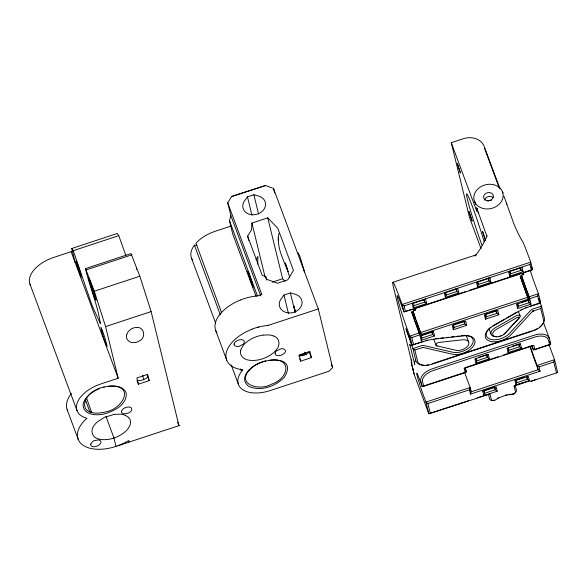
<?xml version="1.0" encoding="UTF-8"?>
<svg xmlns="http://www.w3.org/2000/svg" width="587" height="587" viewBox="0 0 587 587"><rect width="100%" height="100%" fill="white"/><g stroke="black" fill="none" stroke-linecap="round" stroke-linejoin="round"><path stroke-width="0.88" d="M411.26 359.64L411.362 362.861L414.099 374.022M251.918 223.067L251.471 229.891L247.619 236.121L262.22 275.391L265.647 276.521L266.667 279.265L277.387 283.25L287.718 279.845L293.456 270.431L277.79 228.299L267.753 217.843L251.918 223.067L265.053 276.903M289.773 277.746C286.17 263.438 275.494 248.727 279.001 233.288M240.685 350.219C239.408 354.137 242.196 358.239 245.982 359.376A19.246 10.904 -20.4 0 0 250.524 360.381C258.706 360.968 267.026 358.048 273.329 352.868A19.246 10.904 -20.4 0 0 276.741 349.243C280.52 345.163 279.529 337.694 273.755 336.05M256.042 296.2L232.738 234.081L229.488 220.771L230.808 215.473L227.734 202.867L231.469 196.74L232.591 195.992L265.529 185.514L273.505 188.478L318.308 308.953L332.594 367.506L329.146 371.175L269.851 390.678A29.636 16.788 -20.4 0 1 242.101 389.254A29.636 16.788 -20.4 0 1 242.592 370.177L242.798 369.832A35.293 19.987 -20.4 0 1 227.609 361.944A35.381 20.039 -20.4 0 1 225.936 355.113A35.293 19.987 -20.4 0 1 251.214 329.527L252.05 329.19M249.13 370.404L249.328 369.781L248.822 370.779M426.661 303.538L424.724 302.107L424.056 299.377L425.612 299.245L426.661 303.538L413.27 307.955L414.011 305.636L413.343 302.907M421.173 340.35L421.914 338.039L421.246 335.309L420.123 336.058L421.173 340.35L434.563 335.94L433.514 331.64L431.966 331.772L432.626 334.509L434.563 335.94M458.807 292.942L456.869 291.512L456.202 288.775L457.757 288.65L458.807 292.942L445.408 297.352L446.157 295.041L445.489 292.311M453.318 329.755L452.269 325.462L465.66 321.045L466.709 325.337L453.318 329.755L454.059 327.443L453.391 324.706L463.282 321.449M490.945 282.347L489.008 280.916L488.347 278.179L489.896 278.047L490.945 282.347L477.554 286.757L478.295 284.446L477.627 281.716M498.855 314.742L496.918 313.311L496.25 310.582L497.805 310.45L498.855 314.742L485.456 319.159L486.205 316.848L485.537 314.111L488.01 313.297M489.338 358.789L487.408 357.366L486.74 354.629L488.296 354.497L489.338 358.789L475.947 363.206L476.688 360.895L476.028 358.158M530.56 346.858A14.125 0.77 71.8 0 0 534.287 357.799L537.127 365.437L539.064 366.86L540.113 371.16L470.466 394.119L469.417 389.827L470.158 387.508L467.318 379.87A14.125 0.77 71.8 0 1 464.823 372.738M470.466 394.119L471.207 391.8L470.158 387.508L425.964 402.08L428.818 413.791L489.976 394.009L491.37 399.718A2.825 1.6 -20.4 0 0 493.828 400.554L495.56 399.857A19.775 11.197 -20.4 0 1 511.967 394.449L513.757 393.987A2.825 1.6 -20.4 0 0 515.474 391.771L514.08 386.063L515.21 385.314L516.413 390.238A4.234 2.399 -20.4 0 1 512.495 394.046M509.699 276.161L510.441 273.85L509.773 271.113L508.65 271.869L509.699 276.161L523.09 271.744L522.041 267.452L520.486 267.584L521.153 270.313L523.09 271.744M483.857 395.609L484.598 393.297L483.93 390.56L482.808 391.316L483.857 395.609L497.248 391.191L496.198 386.899L482.808 391.316M521.828 273.337L522.415 274.921L523.758 274.481L523.377 272.918L531.411 270.269L529.98 264.414L530.729 262.103L527.478 253.371A33.899 1.849 71.8 0 0 521.99 240.428A141.232 7.712 71.8 0 1 513.918 223.999L503.947 196.124M530.993 304.147L529.063 302.716L528.395 299.986L529.951 299.854L530.993 304.147L517.602 308.564L518.343 306.253L517.675 303.516M521.483 348.194L519.546 346.763L518.879 344.033L520.434 343.901L521.483 348.194L508.093 352.611L508.834 350.3L508.166 347.563M539.658 301.27L541.485 306.179L540.737 308.498L532.534 311.359L510.866 334.803A14.829 8.401 -20.4 0 1 488.678 340.724A14.829 8.401 -20.4 0 1 492.728 326.269L519.135 311.176A29.658 16.796 -20.4 0 1 528.733 306.942L539.504 303.442L537.699 296.031L538.44 293.72L535.608 286.096A21.888 1.196 71.8 0 1 530.421 270.981M515.995 385.013L516.743 382.702L516.076 379.965L514.946 380.721L515.995 385.013L529.393 380.596L528.344 376.304L514.946 380.721M514.08 386.063L529.489 380.985L531.015 381.33L556.461 372.936L553.798 362.01L554.539 359.692L551.699 352.061A14.125 0.77 71.8 0 1 549.205 344.921M240.729 350.094L242.739 346.081A19.246 10.904 -20.4 0 1 246.151 342.456C250.935 338.45 256.915 335.977 263.064 335.089M269.462 360.235C293.162 356.933 288.855 378.953 271.201 384.287C260.643 390.913 236.157 385.468 249.328 369.781M247.465 196.858L244.097 201.436A11.513 9.465 -13.7 0 0 248.771 214.02A11.513 9.465 -13.7 0 0 264.216 208.928A11.513 9.465 -13.7 0 0 259.535 196.352L253.863 194.745L247.465 196.858L251.948 215.216M256.064 259.535L257.95 256.431L257.708 264.128M283.983 295.041L280.608 299.619A11.513 9.465 -13.7 0 0 285.289 312.203A11.513 9.465 -13.7 0 0 300.727 307.111A11.513 9.465 -13.7 0 0 296.053 294.535L290.382 292.928L283.983 295.041L288.459 313.487M196.931 245.483L194.407 245.117L194.106 245.527A29.585 16.759 -20.4 0 0 192.705 260.342M475.052 255.903L476.373 254.817M248.976 370.566C257.289 357.769 299.26 352.992 284.357 377.214C275.56 386.466 260.665 391.808 248.58 386.319C236.099 375.849 256.064 362.81 265.772 360.895M147.212 374.359L147.829 377.081L146.31 378.204A12.709 10.456 -13.7 0 1 139.038 380.603L137.109 380.618L137.072 380.229M531.411 270.269L532.534 269.521L530.729 262.103L402.154 304.484L403.959 311.902L413.549 309.122L413.93 310.684L415.273 310.244L414.679 308.373M465.227 372.65L464.178 368.357L465.308 367.601L466.349 371.894L465.227 372.65L423.711 386.334L422.156 386.466L419.316 378.828A14.125 0.77 71.8 0 0 417.159 375.724A14.125 0.77 71.8 0 0 423.124 394.442L425.964 402.08L427.901 403.511L430.374 413.659M532.057 346.425L533.319 349.815L534.874 349.691L549.601 344.833L550.731 344.077L549.395 338.611A14.125 7.998 -20.4 0 0 534.097 335.221L432.311 368.775A14.125 7.998 -20.4 0 0 420.82 381L422.156 386.466L466.349 371.894L465.087 368.504M539.504 303.442L540.634 302.701L538.44 293.72L529.063 296.809L526.231 289.186A21.888 1.196 71.8 0 1 521.579 275.736L520.236 276.176A21.888 1.196 71.8 0 0 524.888 289.626L528.322 299.121L421.18 334.443L417.746 324.949A21.888 1.196 71.8 0 1 416.242 320.803M532.394 311.492L533.084 311.022M492.955 325.756L504.607 319.101M506.163 318.213L517.037 311.998M532.534 311.359L533.297 310.941L532.702 311.235M91.521 412.301L86.399 397.546M556.461 372.936L557.65 372.444L554.539 359.692L537.127 365.437L538.176 369.729L540.113 371.16M240.274 300.06L241.103 299.73A35.403 20.053 -20.4 0 1 246.98 297.792L247.831 297.565A35.293 19.987 -20.4 0 1 257.084 295.973L261.817 294.505L227.734 202.867M531.015 381.33L535.916 379.415M512.869 394.31L513.757 393.987M177.67 422.229L178.94 425.648L151.108 311.58L139.845 276.206L131.026 253.584L85.489 268.589L94.309 291.218L105.572 326.585L118.178 378.241L100.766 383.979A29.592 16.759 -20.4 0 0 77.638 401.809A29.592 16.759 -20.4 0 0 85.827 417.937L86.942 418.238L86.216 418.876A35.308 20.002 -20.4 0 0 81.344 443.875A35.308 20.002 -20.4 0 0 115.991 446.399L179.886 425.34M103.73 387.178C111.222 385.277 122.866 384.522 126.278 393.239C126.997 404.531 114.509 410.937 105.198 413.644C97.398 416.014 82.562 415.332 83.127 404.223C85.034 396.357 92.533 391.588 99.504 388.572M423.293 341.326L412.059 345.083L405.969 328.72L412.91 348.568L415.867 360.697A14.125 7.998 -20.4 0 0 423.829 365.246M412.485 309.092L403.959 311.902L401.119 304.271A21.888 1.196 71.8 0 0 397.788 299.458A21.888 1.196 71.8 0 0 407.033 328.478L409.865 336.102L412.059 345.083L424.364 341.348A29.658 16.796 -20.4 0 1 434.439 339.095L463.737 335.823A14.829 8.401 -20.4 0 1 473.709 345.662A14.829 8.401 -20.4 0 1 452.151 354.159L423.117 347.431L414.84 349.999L412.91 348.568L421.686 345.67A2.825 1.6 -20.4 0 1 423.719 345.508L452.57 352.207A13.42 7.602 -20.4 0 0 472.073 344.518A13.42 7.602 -20.4 0 0 463.048 335.617L461.272 335.815M30.458 285.223A29.585 16.759 -20.4 0 1 52.72 257.759L72.839 251.119M75.158 262.558L71.731 248.506L117.268 233.494L118.772 235.666L125.875 255.521M231.469 196.74L265.529 185.514M71.731 248.506L73.236 250.678L118.772 235.666M481.017 248.521L469.541 217.645L451.249 142.692L463.304 138.723A16.95 13.934 -13.7 0 1 484.246 146.515L499.119 186.505A141.232 7.712 71.8 0 0 500.029 188.955M86.355 269.837L131.892 254.824M230.83 226.134L214.813 231.417A29.585 16.759 -20.4 0 0 195.963 243.209L221.725 312.959M94.309 291.218L139.845 276.206M105.572 326.585L151.108 311.58M272.243 282.164L282.611 278.744L285.121 281.356M392.916 282.303L475.94 254.919M318.308 308.953L268.046 325.411M104.31 387.024C80.713 391.206 75.173 419.023 105.22 411.993C123.402 409.11 136.265 383.707 108.001 386.363M138.437 384.169L149.149 380.64L147.623 374.389L136.91 377.925L138.437 384.169L137.109 380.618M413.71 372.393L411.362 362.861L411.7 363.632A19.775 1.079 71.8 0 0 411.267 360.147L393.738 288.312A33.899 1.849 71.8 0 1 398.903 295.76L402.154 304.484L404.091 305.915L529.98 264.414M425.612 299.245L412.221 303.655L413.27 307.955M457.757 288.65L444.359 293.06L445.408 297.352M489.896 278.047L476.505 282.464L477.554 286.757M508.65 271.869L522.041 267.452M414.011 305.636L424.724 302.107L423.777 299.561M415.537 308.087L465.66 291.563M469.116 290.426L520.955 273.337M524.015 272.324L531.683 269.8M414.892 308.681L522.034 273.359L522.415 274.921M419.243 333.012L409.865 336.102L411.803 337.532L419.837 334.883L416.403 325.389A21.888 1.196 71.8 0 1 411.758 311.946L413.094 311.499L414.018 314.074A20.479 1.115 71.8 0 0 417.555 324.171L421.18 334.443M300.654 361.166L311.374 357.63L309.848 351.386L299.135 354.922L300.654 361.166L299.774 358.796M420.578 332.572L527.728 297.249M419.837 334.883L419.456 333.328L420.798 332.888M528.322 299.121L527.94 297.565L529.283 297.117L526.04 288.4A20.479 1.115 71.8 0 1 522.503 278.304L521.579 275.736M529.063 296.809L529.665 298.68L537.699 296.031M422.075 335.038L431.137 332.044M489.653 312.754L495.428 310.853M521.799 302.158L527.566 300.258M420.123 336.058L433.514 331.64M497.805 310.45L484.414 314.867L485.456 319.159M529.951 299.854L516.553 304.271L517.602 308.564M432.032 363.808L532.086 330.826M478.493 357.344L485.911 354.9M512.29 346.205L518.057 344.305M488.296 354.497L474.898 358.914L475.947 363.206M520.434 343.901L507.043 348.318L508.093 352.611M466.173 367.315L498.356 356.713M503.573 354.988L532.27 345.53L533.319 349.815L549.858 344.364M464.178 368.357L533.825 345.398L534.874 349.691M427.901 403.511L469.417 389.827M539.064 366.86L553.798 362.01M471.207 391.8L538.176 369.729L535.337 362.091A21.888 1.196 71.8 0 1 530.149 346.983M484.752 390.289L494.643 387.031L495.311 389.761L497.248 391.191M516.898 379.694L524.316 377.25M468.551 400.694L428.818 413.791L414.62 375.607A31.074 25.549 -13.7 0 1 413.314 369.069M477.194 397.847L488.421 394.141L489.624 399.072A4.234 2.399 -20.4 0 0 493.997 400.158M516.061 385.028L523.765 382.489M298.834 355.935L305.24 353.829L306.759 354.394M529.371 306.355L540.634 302.701L539.108 298.607M493.828 400.554L494.731 400.29M422.501 347.482L423.3 347.46M257.935 327.245L258.786 327.018M422.713 347.438L422.28 347.541L423.117 347.431M114.37 414.341L104.581 417.269L97.64 421.679A19.246 10.904 -20.4 0 0 94.236 425.304C90.325 429.464 91.594 437.08 97.479 438.599A19.246 10.904 -20.4 0 0 102.013 439.604C110.195 440.184 118.515 437.264 124.818 432.083A19.246 10.904 -20.4 0 0 128.23 428.459C130.688 425.406 131.708 420.424 128.604 417.423M91.301 412.221L91.829 412.14L89.752 411.568L85.276 399.534M300.023 355.905L304.455 355.201L309.32 352.119L311.374 357.63M435.532 338.692L438.196 338.398M440.859 338.097L443.523 337.796M446.186 337.503L448.842 337.202M451.506 336.909L454.169 336.608M456.833 336.314L459.496 336.013M263.255 335.074L268.956 334.935A19.246 10.904 -20.4 0 1 273.491 335.947L273.63 335.991M114.56 414.312L120.445 414.158A19.246 10.904 -20.4 0 1 124.987 415.163L125.126 415.207M91.088 412.184L91.829 412.14M436.985 345.897L455.857 350.285A8.475 4.799 -20.4 0 0 468.177 345.427A8.475 4.799 -20.4 0 0 462.475 339.807L439.193 342.404A2.825 1.6 -20.4 0 0 436.398 343.777A2.825 1.6 -20.4 0 0 436.368 345.64L436.985 345.897L436.368 345.64M125.251 415.266L128.509 417.342M466.709 325.337L464.772 323.914L463.825 321.368M529.393 380.596L527.456 379.165L526.51 376.619M476.938 208.627L477.29 208.979L476.629 207.835L485.794 233.274A141.24 7.712 71.8 0 0 487.005 236.055M519.018 317.347L519.202 317.838A1.409 0.8 -20.4 0 1 518.952 318.286L504.864 333.541A7.059 3.999 -20.4 0 1 494.305 336.358A7.059 3.999 -20.4 0 1 496.228 329.468L517.22 317.479A1.409 0.8 -20.4 0 1 519.018 317.347L519.202 317.838L519.121 317.45M73.236 250.678L90.559 301.087A9.891 0.543 71.8 0 0 92.981 307.588L99.636 322.014A8.475 0.462 71.8 0 0 99.937 320.964L99.915 320.876C96.928 302.929 89.437 286.265 85.489 268.589M485.434 240.494L482.529 231.388L485.588 240.281M298.189 252.784L300.023 256.768L304.594 271.95L303.905 270.446M474.487 201.414L474.883 202.295A14.829 12.195 -13.7 0 0 492.75 208.077A14.829 12.195 -13.7 0 0 502.883 193.064L502.553 191.986A14.829 12.195 -13.7 0 0 484.231 185.162A14.829 12.195 -13.7 0 0 474.428 201.253L474.81 202.346L474.428 201.253L474.883 202.295L474.428 201.253L474.678 201.95M531.587 266.975L532.534 269.521M499.031 187.348L485.009 149.634A16.95 13.934 -13.7 0 0 484.524 148.518M543.379 322.366L549.161 337.914M549.784 341.531L550.731 344.077M523.164 272.896L523.758 274.481M520.207 267.775L521.153 270.313L510.441 273.85L509.809 272.155M520.243 268.809L520.874 270.504M520.236 276.176L521.168 278.752A20.479 1.115 71.8 0 0 524.697 288.848L527.94 297.565M528.117 300.17L529.063 302.716L518.343 306.253L517.396 303.706M518.328 311.205L520.104 315.982M451.249 142.692L470.994 195.779A141.24 7.712 71.8 0 0 476.879 211.298L476.673 210.696A15.284 11.16 -23.5 0 1 476.343 208.047M518.6 344.217L519.546 346.763L508.834 350.3L508.203 348.597M488.068 278.37L489.008 280.916L478.295 284.446L477.664 282.751M495.971 310.765L496.918 313.311L486.205 316.848L485.258 314.302M515.797 380.156L516.743 382.702L527.456 379.165L526.788 376.436M489.169 329.109L490.989 334.018M486.462 354.819L487.408 357.366L476.688 360.895L475.741 358.349M494.364 387.215L495.311 389.761L484.598 393.297L483.967 391.595M455.923 288.965L456.869 291.512L446.157 295.041L445.21 292.495M466.195 335.324L468.668 341.979M453.428 325.748L454.059 327.443L464.772 323.914L464.104 321.177M469.945 388.411L470.891 390.957M431.68 331.963L432.626 334.509L421.914 338.039L421.283 336.344M433.793 339.242L436.009 345.215M414.686 308.659L415.273 310.244M413.343 309.1L413.93 310.684M411.758 311.946L412.683 314.515A20.479 1.115 71.8 0 0 416.212 324.611L419.456 333.328M331.325 364.094L332.594 367.506M230.808 215.473L260.753 295.98M229.488 220.771L257.488 296.068M194.407 245.117L220.294 314.72M240.428 368.856L241.103 370.514A29.585 16.759 -20.4 0 1 241.837 369.583M191.472 258.111L215.642 323.099M231.227 364.997L238.535 384.661M215.759 330.686L226.707 360.139M147.829 377.081L149.149 380.64M71.108 251.691L118.178 378.241M106.027 416.477L113.959 438.041L115.991 446.399M29.981 284.152L77.044 410.702M67.16 409.667L78.115 439.12M136.433 268.861L136.602 269.33M502.553 191.986L502.883 193.064L502.619 192.154M522.019 276.917L522.254 277.578M520.676 277.358L520.918 278.018M413.534 312.68L413.769 313.341M412.191 313.12L412.434 313.781M478.045 212.061L478.456 213.286M506.75 204.503L506.28 203.117M295.415 311.697L293.771 305.82L295.393 311.939M290.382 292.928L295.136 312.409M253.863 194.745L258.588 214.086M540.737 308.498L543.511 319.849A12.709 7.198 -20.4 0 1 533.172 330.848L431.379 364.402A12.709 7.198 -20.4 0 1 417.614 361.35L414.84 349.999M549.601 344.833L548.463 340.144A12.709 7.198 -20.4 0 0 534.691 337.092L432.905 370.646A12.709 7.198 -20.4 0 0 422.567 381.653L423.711 386.334M529.283 297.117L529.665 298.68M404.091 305.915L405.514 311.77M411.803 337.532L413.608 344.951M273.505 188.478L274.584 192.918M304.822 352.119L305.24 353.829M267.753 217.843L282.611 278.744M265.647 276.521L266.513 280.058M247.692 236.091L248.763 240.487M142.685 375.497L143.764 379.899M129.074 442.084L128.692 440.521L127.988 440.962A35.308 20.002 -20.4 0 1 118.09 445.665M278.209 237.764L278.443 240.516M415.721 319.313A21.888 1.196 71.8 0 1 413.094 311.499M503.367 334.473A8.475 4.799 -20.4 0 0 505.554 332.675L519.634 317.428A2.825 1.6 -20.4 0 0 519.502 315.38A2.825 1.6 -20.4 0 0 516.178 315.799L495.186 327.795A8.475 4.799 -20.4 0 0 490.893 333.115A8.475 4.799 -20.4 0 0 494.782 336.593M501.555 335.441A8.475 4.799 -20.4 0 1 500.579 335.83M499.588 336.153A8.475 4.799 -20.4 0 1 498.583 336.402M496.609 336.659A8.475 4.799 -20.4 0 1 495.67 336.667M539.717 327.04A14.125 7.998 -20.4 0 0 544.442 318.315L541.485 306.179L532.702 309.07A2.825 1.6 -20.4 0 0 530.897 310.171L509.369 333.482A13.42 7.602 -20.4 0 1 490.182 339.198A13.42 7.602 -20.4 0 1 490.835 327.15M537.663 328.412A14.125 7.998 -20.4 0 1 534.185 330.099M520.808 309.877A28.249 15.996 -20.4 0 1 522.291 309.129M525.35 307.779A28.249 15.996 -20.4 0 1 526.921 307.184M428.671 364.769A14.125 7.998 -20.4 0 1 426.199 365.158M425.758 340.533A28.249 15.996 -20.4 0 1 427.358 340.086M511.813 394.185A4.234 2.399 -20.4 0 1 511.145 394.251A18.358 10.397 -20.4 0 0 508.327 394.53M497.145 398.507A18.358 10.397 -20.4 0 1 498.436 397.788M505.444 395.11A18.358 10.397 -20.4 0 1 506.889 394.78M487.005 235.996A163.377 37.135 -84 0 1 475.044 255.954M487.731 201.187A4.945 4.065 -13.7 0 1 491.51 200.35M484.635 200.116A4.945 4.065 -13.7 0 1 488.215 196.645A4.945 4.065 -13.7 0 1 493.197 197.606M481.883 244.896A33.899 1.849 71.8 0 1 468.345 202.992A33.899 1.849 71.8 0 1 470.121 200.651A33.899 1.849 71.8 0 1 484.18 241.866M410.357 345.699A14.125 7.998 -20.4 0 1 409.785 344.334L414.738 364.637A14.125 7.998 -20.4 0 1 415.735 359.868M258.779 327.032A35.293 19.987 -20.4 0 1 268.039 325.425M252.109 329.124A35.381 20.039 -20.4 0 1 257.994 327.186M216.926 332.917A35.293 19.987 -20.4 0 1 216.654 332.491A35.381 20.039 -20.4 0 1 214.981 325.66A35.293 19.987 -20.4 0 1 240.259 300.074M67.652 410.819A35.308 20.002 -20.4 0 1 71.438 393.488M233.993 344.107L234.749 345.86L237.456 346.55A4.27 2.421 -20.4 0 0 238.821 346.389L242.952 344.408A3.882 2.201 -20.4 0 0 243.678 343.63L244.375 342.104L244.067 340.82A4.278 2.421 -20.4 0 0 243.414 340.211C240.795 338.919 237.544 340.042 235.424 341.803A3.889 2.201 -20.4 0 0 234.697 342.573L233.993 344.107M275.098 353.22L275.413 354.504A4.278 2.421 -20.4 0 0 276.066 355.106C278.678 356.412 281.936 355.282 284.057 353.521A3.889 2.201 -20.4 0 0 284.783 352.75C286.764 350.777 284.284 348.274 282.024 348.773A4.263 2.414 -20.4 0 0 280.652 348.927L276.528 350.916A3.882 2.201 -20.4 0 0 275.802 351.686L275.098 353.22M457.31 163.494L460.399 172.879L457.31 163.494M468.984 211.547L472.08 220.932L468.984 211.547M90.64 444.095L90.926 445.614L92.21 446.494A3.889 2.201 -20.4 0 0 93.179 446.707C96.026 446.934 99.21 445.702 100.7 443.185A4.278 2.421 -20.4 0 0 100.979 442.268L100.67 440.984L99.379 440.111A3.882 2.201 -20.4 0 0 98.411 439.898L94.001 440.72A4.27 2.421 -20.4 0 0 92.768 441.424L90.64 444.095M121.48 411.487L121.795 412.771L123.079 413.652A3.882 2.201 -20.4 0 0 124.048 413.864L128.458 413.035A4.263 2.414 -20.4 0 0 129.69 412.338C131.62 411.443 133.014 408.046 130.248 407.268A3.889 2.201 -20.4 0 0 129.279 407.055C126.432 406.828 123.263 408.068 121.766 410.577A4.278 2.421 -20.4 0 0 121.48 411.487M126.601 334.773C125.251 339.279 129.786 343.248 134.122 342.661A6.567 3.72 -20.4 0 0 139.42 340.915C146.434 337.76 144.351 326.218 136.147 327.473A6.567 3.72 -20.4 0 0 130.842 329.219L128.12 331.706L126.601 334.773M285.297 263.064L288.026 271.385L285.297 263.064M475.521 204.364L475.331 203.916L475.521 204.364M90.325 281.525L89.826 280.226A8.754 0.477 71.8 0 0 88.747 278.443A8.754 0.477 71.8 0 0 90.427 284.578L92.21 290.198A8.754 0.477 71.8 0 0 95.85 300.104A8.754 0.477 71.8 0 0 94.368 293.771L92.585 288.158A8.754 0.477 71.8 0 0 90.875 283.044L90.325 281.525M102.542 331.024L102.043 329.725A8.754 0.477 71.8 0 0 101.096 328.632L101.911 331.985A8.754 0.477 71.8 0 0 105.469 343.05A8.754 0.477 71.8 0 0 106.915 345.442L106.1 342.089A8.754 0.477 71.8 0 0 103.085 332.536L102.542 331.024M80.17 274.445L79.656 273.05A8.614 0.47 71.8 0 1 76.039 260.841A8.614 0.47 71.8 0 1 80.236 272.126A8.614 0.47 71.8 0 1 80.17 274.445M486.271 200.446A4.945 4.065 -13.7 0 0 493.381 196.036A4.945 4.065 -13.7 0 0 485.823 193.38A4.945 4.065 -13.7 0 0 486.271 200.446M248.741 275.068A8.475 0.462 71.8 0 0 253.136 287.197A8.475 0.462 71.8 0 0 249.614 275.171A8.475 0.462 71.8 0 0 248.741 275.068"/></g></svg>
